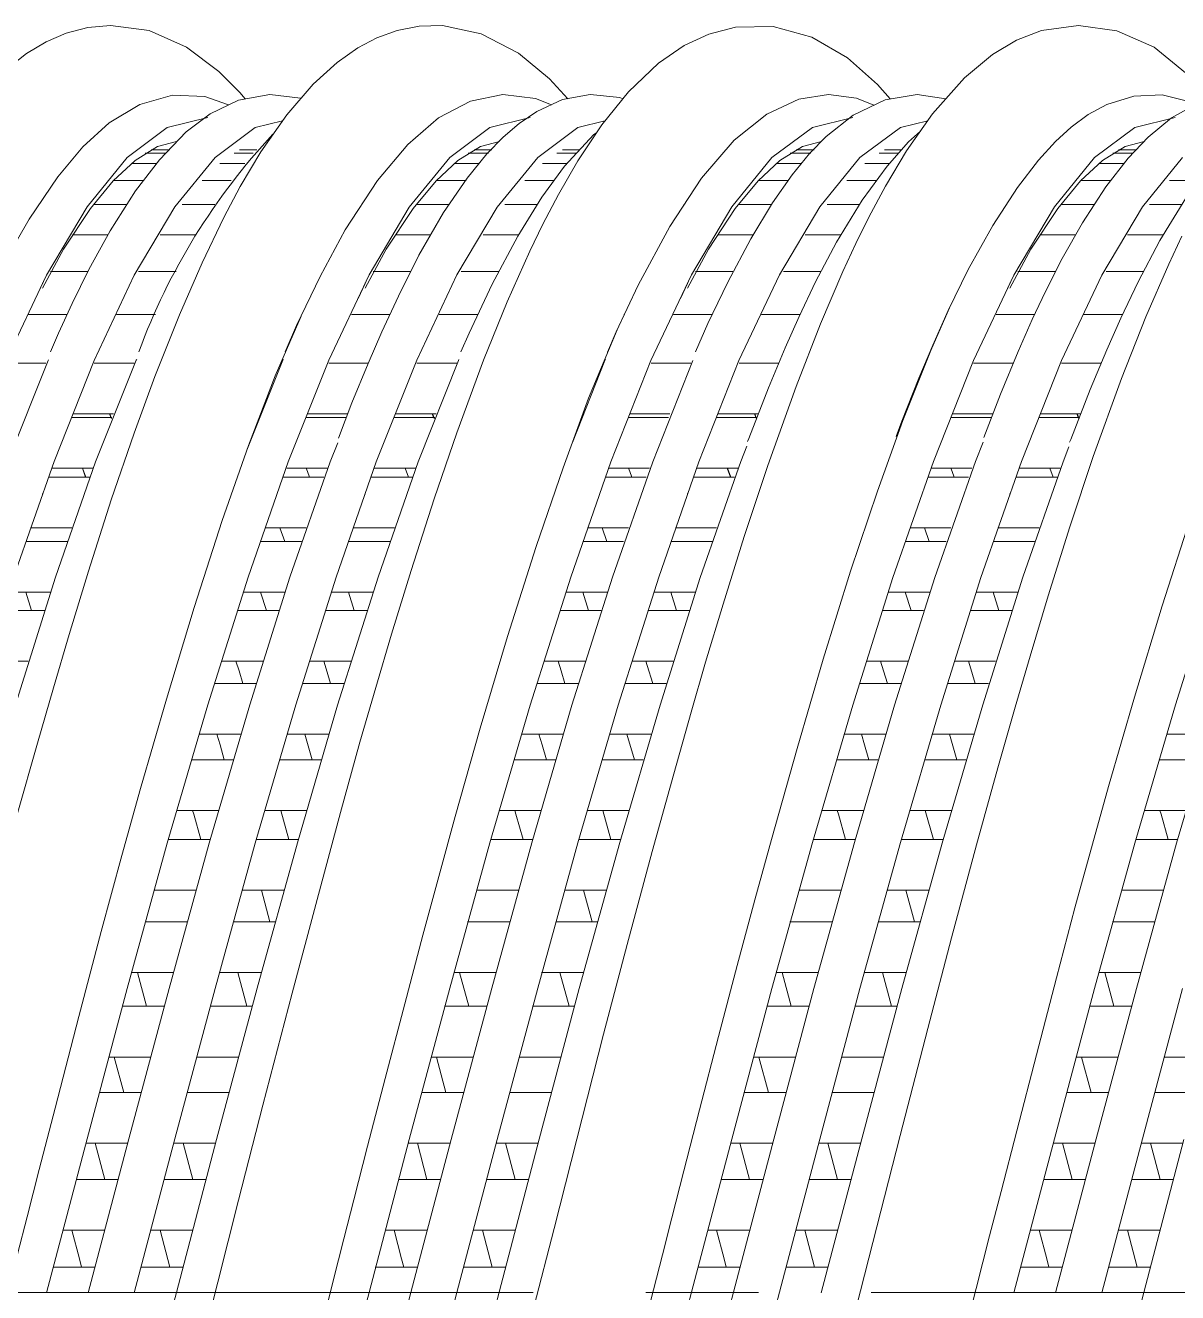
# Model space of a CAD drawing. Header units: millimetres. Extents: x 4229 to 8429, y -1187 to 1783.
# Drawn here: x 5962.02 to 5987.61, y -344.75 to -316.61 of the extents above; entities that cross this region are included whole.
import ezdxf

# ---------------------------------------------------------------- set-up
doc = ezdxf.new("R2010")
doc.units = ezdxf.units.MM
doc.linetypes.add('CENTER', pattern=[2, 1.25, -0.25, 0.25, -0.25])

msp = doc.modelspace()

# ---------------------------------------------------------------- linework, layer by layer
at = {"linetype": 'Continuous', "lineweight": 5}
for p, q in [((5962.928, -316.783), (5962.482, -316.974)), ((5963.404, -316.658), (5962.928, -316.783)), ((5963.908, -316.61), (5963.404, -316.658)), ((5964.767, -316.728), (5963.908, -316.61)), ((5965.599, -317.096), (5964.767, -316.728)), ((5970.281, -316.722), (5969.827, -316.887)), ((5970.768, -316.628), (5970.281, -316.722)), ((5971.281, -316.616), (5970.768, -316.628)), ((5972.146, -316.8), (5971.281, -316.616)), ((5972.97, -317.227), (5972.146, -316.8)), ((5977.2, -316.803), (5976.655, -317.058)), ((5977.791, -316.647), (5977.2, -316.803)), ((5978.631, -316.634), (5977.791, -316.647)), ((5979.484, -316.872), (5978.631, -316.634)), ((5984.59, -316.727), (5984.032, -316.942)), ((5985.408, -316.61), (5984.59, -316.727)), ((5986.262, -316.731), (5985.408, -316.61)), ((5987.087, -317.098), (5986.262, -316.731)), ((5962.482, -316.974), (5962.045, -317.235)), ((5966.318, -317.634), (5965.599, -317.096)), ((5969.404, -317.111), (5968.942, -317.437)), ((5969.827, -316.887), (5969.404, -317.111)), ((5976.655, -317.058), (5976.081, -317.452)), ((5980.28, -317.335), (5979.484, -316.872)), ((5984.032, -316.942), (5983.498, -317.258)), ((5988.113, -317.933), (5987.087, -317.098)), ((5962.045, -317.235), (5961.552, -317.625)), ((5973.658, -317.797), (5972.97, -317.227)), ((5980.948, -317.924), (5980.28, -317.335)), ((5983.498, -317.258), (5982.879, -317.772)), ((5966.786, -318.102), (5966.318, -317.634)), ((5968.942, -317.437), (5968.415, -317.917)), ((5976.081, -317.452), (5975.413, -318.084)), ((5968.415, -317.917), (5967.825, -318.598)), ((5974.066, -318.239), (5973.658, -317.797)), ((5981.223, -318.244), (5980.948, -317.924)), ((5982.879, -317.772), (5982.167, -318.578)), ((5965.285, -318.161), (5964.564, -318.364)), ((5966.005, -318.188), (5965.285, -318.161)), ((5966.534, -318.378), (5966.005, -318.188)), ((5967.447, -318.146), (5966.753, -318.272)), ((5966.905, -318.244), (5966.786, -318.102)), ((5968.133, -318.229), (5967.447, -318.146)), ((5968.142, -318.232), (5968.133, -318.229)), ((5972.624, -318.147), (5971.903, -318.292)), ((5973.347, -318.231), (5972.624, -318.147)), ((5973.703, -318.373), (5973.347, -318.231)), ((5974.565, -318.147), (5973.95, -318.26)), ((5975.22, -318.21), (5974.565, -318.147)), ((5975.413, -318.084), (5974.821, -318.816)), ((5975.289, -318.238), (5975.22, -318.21)), ((5979.857, -318.145), (5979.2, -318.249)), ((5980.482, -318.225), (5979.857, -318.145)), ((5980.866, -318.381), (5980.482, -318.225)), ((5981.827, -318.145), (5981.113, -318.262)), ((5982.463, -318.243), (5981.827, -318.145)), ((5986.638, -318.181), (5986.041, -318.367)), ((5987.27, -318.156), (5986.638, -318.181)), ((5987.946, -318.324), (5987.27, -318.156)), ((5964.564, -318.364), (5963.882, -318.774)), ((5966.753, -318.272), (5966.121, -318.576)), ((5971.903, -318.292), (5971.197, -318.667)), ((5973.379, -318.52), (5972.99, -318.786)), ((5973.95, -318.26), (5973.379, -318.52)), ((5979.2, -318.249), (5978.489, -318.58)), ((5981.113, -318.262), (5980.405, -318.604)), ((5986.041, -318.367), (5985.626, -318.593)), ((5988.077, -318.333), (5987.477, -318.661)), ((5963.882, -318.774), (5963.298, -319.308)), ((5966.073, -318.657), (5965.172, -318.88)), ((5966.121, -318.576), (5965.591, -318.978)), ((5967.733, -318.73), (5967.126, -318.88)), ((5967.825, -318.598), (5967.252, -319.415)), ((5971.197, -318.667), (5970.513, -319.255)), ((5973.229, -318.656), (5972.337, -318.879)), ((5972.99, -318.786), (5972.633, -319.091)), ((5973.23, -318.657), (5973.229, -318.656)), ((5974.891, -318.729), (5974.291, -318.879)), ((5978.489, -318.58), (5977.765, -319.159)), ((5980.394, -318.656), (5979.503, -318.879)), ((5980.405, -318.604), (5979.807, -319.075)), ((5982.062, -318.728), (5981.457, -318.879)), ((5982.167, -318.578), (5981.592, -319.396)), ((5985.626, -318.593), (5985.246, -318.871)), ((5987.559, -318.657), (5986.657, -318.88)), ((5987.477, -318.661), (5986.954, -319.09)), ((5965.172, -318.88), (5964.28, -319.545)), ((5965.591, -318.978), (5964.997, -319.595)), ((5967.126, -318.88), (5966.234, -319.545)), ((5972.337, -318.879), (5971.446, -319.544)), ((5974.291, -318.879), (5973.4, -319.544)), ((5974.647, -319.031), (5973.992, -319.734)), ((5974.821, -318.816), (5974.291, -319.618)), ((5974.709, -318.986), (5974.647, -319.031)), ((5979.503, -318.879), (5978.6, -319.546)), ((5979.807, -319.075), (5979.436, -319.455)), ((5981.457, -318.879), (5980.554, -319.546)), ((5981.898, -318.962), (5981.636, -319.199)), ((5985.246, -318.871), (5984.901, -319.187)), ((5986.657, -318.88), (5985.766, -319.545)), ((5963.298, -319.308), (5962.739, -319.977)), ((5964.455, -319.608), (5964.958, -319.302)), ((5964.958, -319.302), (5965.378, -319.188)), ((5970.513, -319.255), (5969.837, -320.056)), ((5971.623, -319.608), (5972.126, -319.302)), ((5972.126, -319.302), (5972.547, -319.188)), ((5972.633, -319.091), (5972.272, -319.463)), ((5977.765, -319.159), (5977.039, -320.001)), ((5978.779, -319.608), (5979.282, -319.302)), ((5979.282, -319.302), (5979.703, -319.188)), ((5981.636, -319.199), (5981.158, -319.737)), ((5984.901, -319.187), (5984.521, -319.604)), ((5985.94, -319.608), (5986.443, -319.302)), ((5986.443, -319.302), (5986.864, -319.188)), ((5986.954, -319.09), (5986.515, -319.557)), ((5964.28, -319.545), (5963.389, -320.64)), ((5963.972, -320.059), (5964.455, -319.608)), ((5964.997, -319.595), (5964.468, -320.288)), ((5965.14, -319.449), (5964.684, -319.449)), ((5965.132, -319.449), (5964.716, -319.449)), ((5965.214, -319.372), (5964.816, -319.372)), ((5965.196, -319.372), (5964.842, -319.372)), ((5966.234, -319.545), (5965.343, -320.64)), ((5967.082, -319.449), (5966.655, -319.449)), ((5967.158, -319.372), (5966.778, -319.372)), ((5967.252, -319.415), (5966.788, -320.191)), ((5971.446, -319.544), (5970.543, -320.644)), ((5971.14, -320.059), (5971.623, -319.608)), ((5972.272, -319.463), (5971.831, -320.003)), ((5972.308, -319.449), (5971.853, -319.449)), ((5972.3, -319.449), (5971.885, -319.449)), ((5972.382, -319.372), (5971.984, -319.372)), ((5972.365, -319.372), (5972.01, -319.372)), ((5973.4, -319.544), (5972.497, -320.644)), ((5974.251, -319.449), (5973.824, -319.449)), ((5974.291, -319.618), (5973.858, -320.369)), ((5974.327, -319.372), (5973.946, -319.372)), ((5978.6, -319.546), (5977.709, -320.642)), ((5978.296, -320.059), (5978.779, -319.608)), ((5979.464, -319.449), (5979.008, -319.449)), ((5979.456, -319.449), (5979.04, -319.449)), ((5979.436, -319.455), (5979.047, -319.929)), ((5979.538, -319.372), (5979.14, -319.372)), ((5979.521, -319.372), (5979.166, -319.372)), ((5980.554, -319.546), (5979.663, -320.642)), ((5981.406, -319.449), (5980.98, -319.449)), ((5981.483, -319.372), (5981.102, -319.372)), ((5981.592, -319.396), (5981.122, -320.178)), ((5984.521, -319.604), (5984.056, -320.207)), ((5985.766, -319.545), (5984.874, -320.64)), ((5985.457, -320.059), (5985.94, -319.608)), ((5986.515, -319.557), (5986.017, -320.197)), ((5986.625, -319.449), (5986.17, -319.449)), ((5986.617, -319.449), (5986.202, -319.449)), ((5986.699, -319.372), (5986.301, -319.372)), ((5986.682, -319.372), (5986.327, -319.372)), ((5987.72, -319.545), (5986.829, -320.64)), ((5964.92, -319.678), (5964.374, -319.678)), ((5964.938, -319.678), (5964.38, -319.678)), ((5966.892, -319.678), (5966.339, -319.678)), ((5972.088, -319.678), (5971.542, -319.678)), ((5972.107, -319.678), (5971.548, -319.678)), ((5973.992, -319.734), (5973.49, -320.422)), ((5974.06, -319.678), (5973.508, -319.678)), ((5979.047, -319.929), (5978.614, -320.549)), ((5979.244, -319.678), (5978.698, -319.678)), ((5979.263, -319.678), (5978.704, -319.678)), ((5981.158, -319.737), (5980.605, -320.494)), ((5981.216, -319.678), (5980.663, -319.678)), ((5986.405, -319.678), (5985.859, -319.678)), ((5986.424, -319.678), (5985.866, -319.678)), ((5962.739, -319.977), (5962.107, -320.91)), ((5963.463, -320.679), (5963.972, -320.059)), ((5964.641, -320.058), (5963.972, -320.058)), ((5964.639, -320.058), (5963.979, -320.058)), ((5966.593, -320.058), (5965.943, -320.058)), ((5966.788, -320.191), (5966.427, -320.873)), ((5969.837, -320.056), (5969.123, -321.148)), ((5970.631, -320.679), (5971.14, -320.059)), ((5971.809, -320.058), (5971.141, -320.058)), ((5971.807, -320.058), (5971.147, -320.058)), ((5971.831, -320.003), (5971.31, -320.763)), ((5973.761, -320.058), (5973.111, -320.058)), ((5977.039, -320.001), (5976.333, -321.077)), ((5977.787, -320.679), (5978.296, -320.059)), ((5978.965, -320.058), (5978.297, -320.058)), ((5978.963, -320.058), (5978.303, -320.058)), ((5980.917, -320.058), (5980.267, -320.058)), ((5981.122, -320.178), (5980.753, -320.866)), ((5984.056, -320.207), (5983.507, -321.052)), ((5984.948, -320.679), (5985.457, -320.059)), ((5986.127, -320.058), (5985.458, -320.058)), ((5986.124, -320.058), (5985.464, -320.058)), ((5986.017, -320.197), (5985.495, -320.995)), ((5988.079, -320.058), (5987.429, -320.058)), ((5962.398, -320.464), (5962.398, -320.46)), ((5964.468, -320.288), (5963.905, -321.171)), ((5969.566, -320.464), (5969.566, -320.46)), ((5973.49, -320.422), (5972.956, -321.289)), ((5973.858, -320.369), (5973.516, -321.023)), ((5976.722, -320.464), (5976.722, -320.46)), ((5980.605, -320.494), (5980.038, -321.423)), ((5983.883, -320.464), (5983.883, -320.46)), ((5987.795, -320.445), (5987.219, -321.386)), ((5962.311, -320.587), (5962.31, -320.587)), ((5963.389, -320.64), (5962.486, -322.154)), ((5962.866, -321.581), (5963.463, -320.679)), ((5964.269, -320.587), (5963.538, -320.587)), ((5964.258, -320.587), (5963.541, -320.587)), ((5965.343, -320.64), (5964.44, -322.154)), ((5966.227, -320.587), (5965.501, -320.587)), ((5969.48, -320.587), (5969.479, -320.587)), ((5970.543, -320.644), (5969.652, -322.152)), ((5970.035, -321.581), (5970.631, -320.679)), ((5971.438, -320.587), (5970.707, -320.587)), ((5971.426, -320.587), (5970.71, -320.587)), ((5971.31, -320.763), (5970.76, -321.716)), ((5972.497, -320.644), (5971.606, -322.152)), ((5973.396, -320.587), (5972.67, -320.587)), ((5976.636, -320.587), (5976.634, -320.587)), ((5977.709, -320.642), (5976.817, -322.149)), ((5977.191, -321.581), (5977.787, -320.679)), ((5978.594, -320.587), (5977.863, -320.587)), ((5978.582, -320.587), (5977.865, -320.587)), ((5978.614, -320.549), (5978.129, -321.35)), ((5979.663, -320.642), (5978.771, -322.149)), ((5980.552, -320.587), (5979.825, -320.587)), ((5983.797, -320.587), (5983.796, -320.587)), ((5984.874, -320.64), (5983.971, -322.154)), ((5984.352, -321.581), (5984.948, -320.679)), ((5985.755, -320.587), (5985.024, -320.587)), ((5985.743, -320.587), (5985.027, -320.587)), ((5986.829, -320.64), (5985.926, -322.154)), ((5987.713, -320.587), (5986.987, -320.587)), ((5962.107, -320.91), (5961.588, -321.82)), ((5966.427, -320.873), (5965.944, -321.881)), ((5973.516, -321.023), (5973.224, -321.623)), ((5980.753, -320.866), (5980.461, -321.454)), ((5983.507, -321.052), (5982.962, -322.033)), ((5985.495, -320.995), (5985.045, -321.787)), ((5963.85, -321.261), (5963.069, -321.261)), ((5963.858, -321.261), (5963.078, -321.261)), ((5963.905, -321.171), (5963.432, -322.029)), ((5965.46, -321.261), (5965.015, -321.261)), ((5965.81, -321.261), (5965.03, -321.261)), ((5969.123, -321.148), (5968.564, -322.185)), ((5971.018, -321.261), (5970.237, -321.261)), ((5971.027, -321.261), (5970.246, -321.261)), ((5972.629, -321.261), (5972.184, -321.261)), ((5972.978, -321.261), (5972.198, -321.261)), ((5972.956, -321.289), (5972.386, -322.358)), ((5976.333, -321.077), (5975.629, -322.379)), ((5978.174, -321.261), (5977.393, -321.261)), ((5978.182, -321.261), (5977.402, -321.261)), ((5979.785, -321.261), (5979.34, -321.261)), ((5980.134, -321.261), (5979.354, -321.261)), ((5985.335, -321.261), (5984.554, -321.261)), ((5985.344, -321.261), (5984.563, -321.261)), ((5986.946, -321.261), (5986.501, -321.261)), ((5987.296, -321.261), (5986.516, -321.261)), ((5987.707, -321.289), (5987.415, -321.914)), ((5962.398, -322.442), (5962.866, -321.581)), ((5969.566, -322.442), (5970.035, -321.581)), ((5976.722, -322.442), (5977.191, -321.581)), ((5978.129, -321.35), (5977.618, -322.31)), ((5980.038, -321.423), (5979.57, -322.305)), ((5980.461, -321.454), (5980.173, -322.077)), ((5983.883, -322.442), (5984.352, -321.581)), ((5987.219, -321.386), (5986.738, -322.302)), ((5965.944, -321.881), (5965.44, -323.038)), ((5970.76, -321.716), (5970.304, -322.623)), ((5973.224, -321.623), (5972.72, -322.746)), ((5985.045, -321.787), (5984.674, -322.516)), ((5962.486, -322.154), (5961.595, -324.048)), ((5963.409, -322.077), (5962.576, -322.077)), ((5963.411, -322.077), (5962.596, -322.077)), ((5963.432, -322.029), (5963.059, -322.784)), ((5964.44, -322.154), (5963.549, -324.048)), ((5965.367, -322.077), (5964.534, -322.077)), ((5965.369, -322.077), (5964.536, -322.077)), ((5969.652, -322.152), (5968.76, -324.045)), ((5970.578, -322.077), (5969.744, -322.077)), ((5970.579, -322.077), (5969.765, -322.077)), ((5971.606, -322.152), (5970.714, -324.045)), ((5972.535, -322.077), (5971.702, -322.077)), ((5972.537, -322.077), (5971.704, -322.077)), ((5976.817, -322.149), (5975.914, -324.051)), ((5977.734, -322.077), (5976.9, -322.077)), ((5977.735, -322.077), (5976.921, -322.077)), ((5978.771, -322.149), (5977.869, -324.051)), ((5979.691, -322.077), (5978.858, -322.077)), ((5979.693, -322.077), (5978.86, -322.077)), ((5980.173, -322.077), (5979.679, -323.24)), ((5982.962, -322.033), (5982.518, -322.938)), ((5983.971, -322.154), (5983.08, -324.048)), ((5984.895, -322.077), (5984.062, -322.077)), ((5984.896, -322.077), (5984.082, -322.077)), ((5985.926, -322.154), (5985.034, -324.048)), ((5986.852, -322.077), (5986.02, -322.077)), ((5986.854, -322.077), (5986.021, -322.077)), ((5987.415, -321.914), (5986.908, -323.081)), ((5962.398, -322.344), (5962.244, -322.675)), ((5962.398, -322.324), (5962.398, -322.344)), ((5968.564, -322.185), (5968.045, -323.278)), ((5969.566, -322.344), (5969.413, -322.675)), ((5969.566, -322.324), (5969.566, -322.344)), ((5972.386, -322.358), (5971.875, -323.442)), ((5975.629, -322.379), (5975.141, -323.413)), ((5976.722, -322.344), (5976.569, -322.675)), ((5976.722, -322.324), (5976.722, -322.344)), ((5977.618, -322.31), (5977.179, -323.228)), ((5979.57, -322.305), (5979.203, -323.071)), ((5983.883, -322.344), (5983.73, -322.675)), ((5983.883, -322.324), (5983.883, -322.344)), ((5986.738, -322.302), (5986.353, -323.111)), ((5970.304, -322.623), (5969.937, -323.415)), ((5984.674, -322.516), (5984.378, -323.143)), ((5963.059, -322.784), (5962.756, -323.447)), ((5972.72, -322.746), (5972.194, -324.042)), ((5982.126, -323.829), (5982.544, -322.884)), ((5982.518, -322.938), (5982.174, -323.708)), ((5962.945, -323.028), (5962.092, -323.028)), ((5962.946, -323.028), (5962.398, -323.028)), ((5964.909, -323.028), (5964.044, -323.028)), ((5964.898, -323.028), (5964.045, -323.028)), ((5965.44, -323.038), (5964.897, -324.405)), ((5967.57, -324.394), (5968.144, -323.07)), ((5968.045, -323.278), (5967.793, -323.857)), ((5968.161, -323.028), (5968.159, -323.028)), ((5970.114, -323.028), (5969.261, -323.028)), ((5970.115, -323.028), (5969.566, -323.028)), ((5972.078, -323.028), (5971.212, -323.028)), ((5972.066, -323.028), (5971.214, -323.028)), ((5975.317, -323.028), (5975.315, -323.028)), ((5977.27, -323.028), (5976.417, -323.028)), ((5977.271, -323.028), (5976.722, -323.028)), ((5977.179, -323.228), (5976.901, -323.859)), ((5979.234, -323.028), (5978.368, -323.028)), ((5979.222, -323.028), (5978.37, -323.028)), ((5979.203, -323.071), (5978.893, -323.77)), ((5979.679, -323.24), (5979.14, -324.627)), ((5982.478, -323.028), (5982.476, -323.028)), ((5984.431, -323.028), (5983.578, -323.028)), ((5984.432, -323.028), (5983.883, -323.028)), ((5984.378, -323.143), (5984.067, -323.85)), ((5986.395, -323.028), (5985.53, -323.028)), ((5986.384, -323.028), (5985.531, -323.028)), ((5986.353, -323.111), (5986.038, -323.818)), ((5986.908, -323.081), (5986.364, -324.452)), ((5962.756, -323.447), (5962.581, -323.859)), ((5969.937, -323.415), (5969.632, -324.117)), ((5971.875, -323.442), (5971.694, -323.862)), ((5974.53, -324.891), (5975.163, -323.367)), ((5975.141, -323.413), (5974.948, -323.863)), ((5978.893, -323.77), (5978.525, -324.658)), ((5981.511, -325.381), (5982.126, -323.829)), ((5982.174, -323.708), (5981.865, -324.446)), ((5984.067, -323.85), (5983.676, -324.8)), ((5986.038, -323.818), (5985.671, -324.692)), ((5962.469, -324.111), (5961.593, -324.111)), ((5962.526, -324.048), (5961.634, -326.294)), ((5962.474, -324.111), (5962.398, -324.111)), ((5962.532, -324.033), (5962.526, -324.048)), ((5963.549, -324.048), (5962.657, -326.294)), ((5964.419, -324.111), (5963.547, -324.111)), ((5964.433, -324.111), (5963.552, -324.111)), ((5964.484, -324.045), (5963.581, -326.301)), ((5964.492, -324.027), (5964.484, -324.045)), ((5967.737, -324.045), (5966.938, -326.041)), ((5967.747, -324.023), (5967.737, -324.045)), ((5968.76, -324.045), (5967.857, -326.301)), ((5969.637, -324.111), (5968.761, -324.111)), ((5969.632, -324.117), (5969.272, -324.995)), ((5969.642, -324.111), (5969.566, -324.111)), ((5970.714, -324.045), (5969.811, -326.301)), ((5971.587, -324.111), (5970.715, -324.111)), ((5971.601, -324.111), (5970.72, -324.111)), ((5971.638, -324.051), (5970.746, -326.298)), ((5972.194, -324.042), (5971.602, -325.656)), ((5971.649, -324.026), (5971.638, -324.051)), ((5974.891, -324.051), (5974.17, -325.869)), ((5974.904, -324.024), (5974.891, -324.051)), ((5975.914, -324.051), (5975.023, -326.298)), ((5976.793, -324.111), (5975.917, -324.111)), ((5976.845, -324.051), (5975.954, -326.298)), ((5976.798, -324.111), (5976.722, -324.111)), ((5977.869, -324.051), (5976.977, -326.298)), ((5978.743, -324.111), (5977.871, -324.111)), ((5978.757, -324.111), (5977.876, -324.111)), ((5983.08, -324.048), (5982.189, -326.294)), ((5983.954, -324.111), (5983.079, -324.111)), ((5983.96, -324.111), (5983.883, -324.111)), ((5985.034, -324.048), (5984.143, -326.294)), ((5985.905, -324.111), (5985.032, -324.111)), ((5985.919, -324.111), (5985.037, -324.111)), ((5964.897, -324.405), (5964.434, -325.663)), ((5966.974, -325.94), (5967.57, -324.394)), ((5978.525, -324.658), (5978.086, -325.783)), ((5979.14, -324.627), (5978.51, -326.386)), ((5981.865, -324.446), (5981.488, -325.395)), ((5985.671, -324.692), (5985.236, -325.803)), ((5986.364, -324.452), (5985.737, -326.184)), ((5969.272, -324.995), (5968.972, -325.773)), ((5973.961, -326.435), (5974.53, -324.891)), ((5983.676, -324.8), (5983.306, -325.758)), ((5963.075, -325.236), (5963.961, -325.236)), ((5963.086, -325.236), (5963.974, -325.236)), ((5963.924, -325.329), (5963.888, -325.236)), ((5963.935, -325.336), (5963.896, -325.236)), ((5968.29, -325.236), (5969.179, -325.236)), ((5970.243, -325.236), (5971.129, -325.236)), ((5970.254, -325.236), (5971.143, -325.236)), ((5971.092, -325.329), (5971.056, -325.236)), ((5971.103, -325.336), (5971.065, -325.236)), ((5975.446, -325.236), (5976.335, -325.236)), ((5977.399, -325.236), (5978.285, -325.236)), ((5977.41, -325.236), (5978.299, -325.236)), ((5978.248, -325.329), (5978.212, -325.236)), ((5978.259, -325.336), (5978.221, -325.236)), ((5982.607, -325.236), (5983.496, -325.236)), ((5984.56, -325.236), (5985.447, -325.236)), ((5984.571, -325.236), (5985.46, -325.236)), ((5985.41, -325.329), (5985.373, -325.236)), ((5985.421, -325.336), (5985.382, -325.236)), ((5963.929, -325.317), (5963.043, -325.317)), ((5963.943, -325.317), (5963.054, -325.317)), ((5969.147, -325.317), (5968.258, -325.317)), ((5971.097, -325.317), (5970.211, -325.317)), ((5971.111, -325.317), (5970.222, -325.317)), ((5976.303, -325.317), (5975.414, -325.317)), ((5978.253, -325.317), (5977.367, -325.317)), ((5978.267, -325.317), (5977.378, -325.317)), ((5980.942, -326.949), (5981.511, -325.381)), ((5981.488, -325.395), (5981.358, -325.742)), ((5983.464, -325.317), (5982.575, -325.317)), ((5985.414, -325.317), (5984.528, -325.317)), ((5985.428, -325.317), (5984.539, -325.317)), ((5964.434, -325.663), (5963.926, -327.148)), ((5971.602, -325.656), (5971.101, -327.126)), ((5978.086, -325.783), (5978.061, -325.852)), ((5985.236, -325.803), (5985.212, -325.866)), ((5966.39, -327.606), (5966.974, -325.94)), ((5968.958, -325.878), (5968.788, -326.301)), ((5978.046, -325.957), (5977.912, -326.294)), ((5983.291, -325.863), (5983.12, -326.294)), ((5985.198, -325.972), (5985.066, -326.301)), ((5962.657, -326.294), (5961.754, -328.867)), ((5963.581, -326.301), (5962.689, -328.863)), ((5967.857, -326.301), (5966.966, -328.863)), ((5968.788, -326.301), (5967.897, -328.863)), ((5969.811, -326.301), (5968.92, -328.863)), ((5970.746, -326.298), (5969.855, -328.86)), ((5975.023, -326.298), (5974.132, -328.86)), ((5975.954, -326.298), (5975.063, -328.86)), ((5976.977, -326.298), (5976.086, -328.86)), ((5977.912, -326.294), (5977.009, -328.867)), ((5978.51, -326.386), (5977.986, -327.96)), ((5982.189, -326.294), (5981.286, -328.867)), ((5983.12, -326.294), (5982.217, -328.867)), ((5984.143, -326.294), (5983.24, -328.867)), ((5985.066, -326.301), (5984.175, -328.863)), ((5985.737, -326.184), (5985.217, -327.746)), ((5963.442, -326.639), (5962.537, -326.639)), ((5963.446, -326.639), (5962.548, -326.639)), ((5962.608, -326.442), (5963.511, -326.442)), ((5962.622, -326.442), (5963.517, -326.442)), ((5963.286, -326.442), (5963.359, -326.639)), ((5963.287, -326.442), (5963.361, -326.639)), ((5968.65, -326.639), (5967.752, -326.639)), ((5967.826, -326.442), (5968.723, -326.442)), ((5968.287, -326.514), (5968.26, -326.442)), ((5968.331, -326.639), (5968.287, -326.514)), ((5970.61, -326.639), (5969.706, -326.639)), ((5970.614, -326.639), (5969.716, -326.639)), ((5969.776, -326.442), (5970.679, -326.442)), ((5969.791, -326.442), (5970.686, -326.442)), ((5970.454, -326.442), (5970.527, -326.639)), ((5970.455, -326.442), (5970.529, -326.639)), ((5973.366, -328.182), (5973.961, -326.435)), ((5975.806, -326.639), (5974.908, -326.639)), ((5974.981, -326.442), (5975.879, -326.442)), ((5975.443, -326.514), (5975.416, -326.442)), ((5975.486, -326.639), (5975.443, -326.514)), ((5977.766, -326.639), (5976.861, -326.639)), ((5977.77, -326.639), (5976.872, -326.639)), ((5976.932, -326.442), (5977.835, -326.442)), ((5976.947, -326.442), (5977.841, -326.442)), ((5977.61, -326.442), (5977.683, -326.639)), ((5977.611, -326.442), (5977.685, -326.639)), ((5982.967, -326.639), (5982.069, -326.639)), ((5982.143, -326.442), (5983.04, -326.442)), ((5982.604, -326.514), (5982.577, -326.442)), ((5982.648, -326.639), (5982.604, -326.514)), ((5984.927, -326.639), (5984.023, -326.639)), ((5984.932, -326.639), (5984.033, -326.639)), ((5984.094, -326.442), (5984.997, -326.442)), ((5984.108, -326.442), (5985.003, -326.442)), ((5984.771, -326.442), (5984.844, -326.639)), ((5984.772, -326.442), (5984.846, -326.639)), ((5980.345, -328.728), (5980.942, -326.949)), ((5962.398, -327.004), (5962.398, -327.019)), ((5963.926, -327.148), (5963.421, -328.732)), ((5969.566, -327.004), (5969.566, -327.019)), ((5971.101, -327.126), (5970.588, -328.716)), ((5976.722, -327.004), (5976.722, -327.019)), ((5983.883, -327.004), (5983.883, -327.019)), ((5962.132, -327.765), (5963.045, -327.765)), ((5962.398, -327.765), (5963.049, -327.765)), ((5965.771, -329.534), (5966.39, -327.606)), ((5967.352, -327.765), (5968.256, -327.765)), ((5967.675, -327.765), (5967.779, -328.07)), ((5969.301, -327.765), (5970.213, -327.765)), ((5969.566, -327.765), (5970.217, -327.765)), ((5974.508, -327.765), (5975.412, -327.765)), ((5974.831, -327.765), (5974.935, -328.07)), ((5976.457, -327.765), (5977.369, -327.765)), ((5976.722, -327.765), (5977.373, -327.765)), ((5981.669, -327.765), (5982.573, -327.765)), ((5981.992, -327.765), (5982.096, -328.07)), ((5983.618, -327.765), (5984.53, -327.765)), ((5983.883, -327.765), (5984.534, -327.765)), ((5985.217, -327.746), (5984.738, -329.28)), ((5987.269, -329.495), (5987.881, -327.591)), ((5962.943, -328.07), (5962.03, -328.07)), ((5962.947, -328.07), (5962.398, -328.07)), ((5968.151, -328.07), (5967.246, -328.07)), ((5970.111, -328.07), (5969.198, -328.07)), ((5970.115, -328.07), (5969.566, -328.07)), ((5975.307, -328.07), (5974.402, -328.07)), ((5977.267, -328.07), (5976.354, -328.07)), ((5977.271, -328.07), (5976.722, -328.07)), ((5977.986, -327.96), (5977.514, -329.461)), ((5982.468, -328.07), (5981.563, -328.07)), ((5984.429, -328.07), (5983.516, -328.07)), ((5984.433, -328.07), (5983.883, -328.07)), ((5972.729, -330.181), (5973.366, -328.182)), ((5962.689, -328.863), (5961.798, -331.697)), ((5963.421, -328.732), (5962.992, -330.137)), ((5966.966, -328.863), (5966.075, -331.697)), ((5967.897, -328.863), (5967.006, -331.697)), ((5968.92, -328.863), (5968.029, -331.697)), ((5969.855, -328.86), (5968.952, -331.705)), ((5970.588, -328.716), (5970.153, -330.128)), ((5974.132, -328.86), (5973.229, -331.705)), ((5975.063, -328.86), (5974.16, -331.705)), ((5976.086, -328.86), (5975.183, -331.705)), ((5977.009, -328.867), (5976.118, -331.701)), ((5979.737, -330.682), (5980.345, -328.728)), ((5981.286, -328.867), (5980.394, -331.701)), ((5982.217, -328.867), (5981.325, -331.701)), ((5983.24, -328.867), (5982.349, -331.701)), ((5984.175, -328.863), (5983.283, -331.697)), ((5988.451, -328.863), (5987.56, -331.697)), ((5961.656, -329.195), (5962.569, -329.195)), ((5962.158, -329.6), (5962.028, -329.195)), ((5962.398, -329.195), (5962.573, -329.195)), ((5966.871, -329.195), (5967.782, -329.195)), ((5967.374, -329.6), (5967.245, -329.195)), ((5968.824, -329.195), (5969.737, -329.195)), ((5969.326, -329.6), (5969.196, -329.195)), ((5969.566, -329.195), (5969.741, -329.195)), ((5974.027, -329.195), (5974.938, -329.195)), ((5974.53, -329.6), (5974.401, -329.195)), ((5975.98, -329.195), (5976.893, -329.195)), ((5976.482, -329.6), (5976.352, -329.195)), ((5976.722, -329.195), (5976.897, -329.195)), ((5981.188, -329.195), (5982.099, -329.195)), ((5981.692, -329.6), (5981.562, -329.195)), ((5983.141, -329.195), (5984.054, -329.195)), ((5983.643, -329.6), (5983.514, -329.195)), ((5983.883, -329.195), (5984.058, -329.195)), ((5977.514, -329.461), (5977.128, -330.751)), ((5984.738, -329.28), (5984.335, -330.615)), ((5986.652, -331.523), (5987.269, -329.495)), ((5962.436, -329.6), (5961.523, -329.6)), ((5962.446, -329.6), (5962.398, -329.6)), ((5965.152, -331.573), (5965.771, -329.534)), ((5967.651, -329.6), (5966.74, -329.6)), ((5969.604, -329.6), (5968.692, -329.6)), ((5969.614, -329.6), (5969.566, -329.6)), ((5974.807, -329.6), (5973.896, -329.6)), ((5976.76, -329.6), (5975.847, -329.6)), ((5976.77, -329.6), (5976.722, -329.6)), ((5981.968, -329.6), (5981.058, -329.6)), ((5983.921, -329.6), (5983.009, -329.6)), ((5983.931, -329.6), (5983.883, -329.6)), ((5962.992, -330.137), (5962.642, -331.318)), ((5970.153, -330.128), (5969.8, -331.315)), ((5972.121, -332.212), (5972.729, -330.181)), ((5984.335, -330.615), (5984.002, -331.749)), ((5961.169, -330.725), (5962.083, -330.725)), ((5966.383, -330.725), (5967.304, -330.725)), ((5966.694, -330.725), (5966.765, -330.945)), ((5968.337, -330.725), (5969.251, -330.725)), ((5968.645, -330.725), (5968.676, -330.821)), ((5968.676, -330.821), (5968.798, -331.22)), ((5973.539, -330.725), (5974.46, -330.725)), ((5973.85, -330.725), (5973.921, -330.945)), ((5975.493, -330.725), (5976.407, -330.725)), ((5975.801, -330.725), (5975.832, -330.821)), ((5975.832, -330.821), (5975.954, -331.22)), ((5977.128, -330.751), (5976.808, -331.863)), ((5979.159, -332.664), (5979.737, -330.682)), ((5980.701, -330.725), (5981.621, -330.725)), ((5981.011, -330.725), (5981.082, -330.945)), ((5982.655, -330.725), (5983.569, -330.725)), ((5982.963, -330.725), (5982.993, -330.821)), ((5982.993, -330.821), (5983.115, -331.22)), ((5966.765, -330.945), (5966.847, -331.22)), ((5973.921, -330.945), (5974.003, -331.22)), ((5981.082, -330.945), (5981.164, -331.22)), ((5962.642, -331.318), (5962.287, -332.548)), ((5967.152, -331.22), (5966.233, -331.22)), ((5969.096, -331.22), (5968.182, -331.22)), ((5969.8, -331.315), (5969.45, -332.529)), ((5974.308, -331.22), (5973.389, -331.22)), ((5976.252, -331.22), (5975.338, -331.22)), ((5981.469, -331.22), (5980.55, -331.22)), ((5983.414, -331.22), (5982.499, -331.22)), ((5964.578, -333.552), (5965.152, -331.573)), ((5966.075, -331.697), (5965.172, -334.766)), ((5967.006, -331.697), (5966.103, -334.766)), ((5968.029, -331.697), (5967.126, -334.766)), ((5968.952, -331.705), (5968.061, -334.762)), ((5973.229, -331.705), (5972.337, -334.762)), ((5974.16, -331.705), (5973.268, -334.762)), ((5975.183, -331.705), (5974.291, -334.762)), ((5976.118, -331.701), (5975.226, -334.757)), ((5980.394, -331.701), (5979.503, -334.757)), ((5981.325, -331.701), (5980.434, -334.757)), ((5982.349, -331.701), (5981.457, -334.757)), ((5983.283, -331.697), (5982.381, -334.766)), ((5984.002, -331.749), (5983.616, -333.098)), ((5986.075, -333.512), (5986.652, -331.523)), ((5987.56, -331.697), (5986.657, -334.766)), ((5988.491, -331.697), (5987.588, -334.766)), ((5976.808, -331.863), (5976.422, -333.228)), ((5971.565, -334.178), (5972.121, -332.212)), ((5962.287, -332.548), (5961.841, -334.134)), ((5965.891, -332.345), (5966.806, -332.345)), ((5966.343, -332.585), (5966.271, -332.345)), ((5966.438, -332.919), (5966.343, -332.585)), ((5967.844, -332.345), (5968.758, -332.345)), ((5968.389, -332.919), (5968.224, -332.345)), ((5969.45, -332.529), (5969.016, -334.09)), ((5973.047, -332.345), (5973.962, -332.345)), ((5973.499, -332.585), (5973.427, -332.345)), ((5973.594, -332.919), (5973.499, -332.585)), ((5975, -332.345), (5975.914, -332.345)), ((5975.545, -332.919), (5975.379, -332.345)), ((5980.208, -332.345), (5981.123, -332.345)), ((5980.66, -332.585), (5980.588, -332.345)), ((5980.755, -332.919), (5980.66, -332.585)), ((5982.162, -332.345), (5983.076, -332.345)), ((5982.706, -332.919), (5982.541, -332.345)), ((5987.374, -332.345), (5988.289, -332.345)), ((5978.589, -334.684), (5979.159, -332.664)), ((5966.638, -332.919), (5965.716, -332.919)), ((5968.589, -332.919), (5967.674, -332.919)), ((5973.793, -332.919), (5972.872, -332.919)), ((5975.744, -332.919), (5974.829, -332.919)), ((5980.955, -332.919), (5980.033, -332.919)), ((5982.906, -332.919), (5981.991, -332.919)), ((5983.616, -333.098), (5983.141, -334.808)), ((5988.121, -332.919), (5987.199, -332.919)), ((5976.422, -333.228), (5975.944, -334.954)), ((5964.161, -335.045), (5964.578, -333.552)), ((5985.717, -334.79), (5986.075, -333.512)), ((5965.387, -334.045), (5966.313, -334.045)), ((5965.735, -334.045), (5965.76, -334.126)), ((5965.76, -334.126), (5965.916, -334.688)), ((5967.339, -334.045), (5968.262, -334.045)), ((5967.69, -334.045), (5967.87, -334.688)), ((5969.016, -334.09), (5968.497, -336.017)), ((5971.224, -335.427), (5971.565, -334.178)), ((5972.543, -334.045), (5973.469, -334.045)), ((5972.891, -334.045), (5972.916, -334.126)), ((5972.916, -334.126), (5973.072, -334.688)), ((5974.495, -334.045), (5975.418, -334.045)), ((5974.846, -334.045), (5975.026, -334.688)), ((5979.704, -334.045), (5980.63, -334.045)), ((5980.053, -334.045), (5980.077, -334.126)), ((5980.077, -334.126), (5980.234, -334.688)), ((5981.656, -334.045), (5982.579, -334.045)), ((5982.007, -334.045), (5982.187, -334.688)), ((5986.87, -334.045), (5987.796, -334.045)), ((5987.219, -334.045), (5987.243, -334.126)), ((5987.243, -334.126), (5987.4, -334.688)), ((5965.172, -334.766), (5964.28, -337.993)), ((5966.127, -334.688), (5965.204, -334.688)), ((5966.103, -334.766), (5965.211, -337.993)), ((5967.126, -334.766), (5966.234, -337.993)), ((5968.081, -334.688), (5967.153, -334.688)), ((5968.061, -334.762), (5967.169, -337.989)), ((5972.337, -334.762), (5971.446, -337.989)), ((5973.283, -334.688), (5972.359, -334.688)), ((5973.268, -334.762), (5972.377, -337.989)), ((5974.291, -334.762), (5973.4, -337.989)), ((5975.237, -334.688), (5974.309, -334.688)), ((5975.226, -334.757), (5974.323, -337.998)), ((5978.222, -336.023), (5978.589, -334.684)), ((5979.503, -334.757), (5978.6, -337.998)), ((5980.444, -334.688), (5979.521, -334.688)), ((5980.434, -334.757), (5979.531, -337.998)), ((5981.457, -334.757), (5980.554, -337.998)), ((5982.398, -334.688), (5981.47, -334.688)), ((5982.381, -334.766), (5981.489, -337.993)), ((5983.141, -334.808), (5982.588, -336.869)), ((5985.331, -336.202), (5985.717, -334.79)), ((5986.657, -334.766), (5985.766, -337.993)), ((5987.61, -334.688), (5986.687, -334.688)), ((5987.588, -334.766), (5986.697, -337.993)), ((5963.704, -336.731), (5964.161, -335.045)), ((5975.944, -334.954), (5975.387, -337.019)), ((5970.85, -336.813), (5971.224, -335.427)), ((5964.883, -335.814), (5965.806, -335.814)), ((5966.839, -335.814), (5967.765, -335.814)), ((5967.453, -336.516), (5967.261, -335.814)), ((5972.039, -335.814), (5972.962, -335.814)), ((5973.995, -335.814), (5974.921, -335.814)), ((5974.609, -336.516), (5974.417, -335.814)), ((5979.2, -335.814), (5980.123, -335.814)), ((5981.156, -335.814), (5982.082, -335.814)), ((5981.77, -336.516), (5981.578, -335.814)), ((5986.366, -335.814), (5987.289, -335.814)), ((5968.497, -336.017), (5967.944, -338.101)), ((5977.828, -337.483), (5978.222, -336.023)), ((5984.919, -337.758), (5985.331, -336.202)), ((5965.613, -336.516), (5964.683, -336.516)), ((5967.572, -336.516), (5966.643, -336.516)), ((5972.769, -336.516), (5971.839, -336.516)), ((5974.728, -336.516), (5973.799, -336.516)), ((5979.931, -336.516), (5979, -336.516)), ((5981.889, -336.516), (5980.96, -336.516)), ((5987.097, -336.516), (5986.166, -336.516)), ((5963.209, -338.62), (5963.704, -336.731)), ((5970.445, -338.336), (5970.85, -336.813)), ((5975.387, -337.019), (5974.863, -339.01)), ((5982.588, -336.869), (5982.064, -338.882)), ((5964.378, -337.642), (5965.305, -337.642)), ((5964.713, -338.391), (5964.508, -337.642)), ((5966.33, -337.642), (5967.263, -337.642)), ((5966.737, -337.642), (5966.941, -338.391)), ((5971.534, -337.642), (5972.461, -337.642)), ((5971.869, -338.391), (5971.664, -337.642)), ((5973.486, -337.642), (5974.419, -337.642)), ((5973.893, -337.642), (5974.097, -338.391)), ((5977.411, -339.062), (5977.828, -337.483)), ((5978.696, -337.642), (5979.622, -337.642)), ((5979.031, -338.391), (5978.825, -337.642)), ((5980.648, -337.642), (5981.581, -337.642)), ((5981.055, -337.642), (5981.258, -338.391)), ((5985.862, -337.642), (5986.788, -337.642)), ((5986.197, -338.391), (5985.991, -337.642)), ((5984.474, -339.465), (5984.919, -337.758)), ((5964.28, -337.993), (5963.389, -341.336)), ((5965.211, -337.993), (5964.32, -341.336)), ((5966.234, -337.993), (5965.343, -341.336)), ((5967.169, -337.989), (5966.266, -341.345)), ((5967.944, -338.101), (5967.295, -340.587)), ((5971.446, -337.989), (5970.543, -341.345)), ((5972.377, -337.989), (5971.474, -341.345)), ((5973.4, -337.989), (5972.497, -341.345)), ((5974.323, -337.998), (5973.432, -341.34)), ((5978.6, -337.998), (5977.709, -341.34)), ((5979.531, -337.998), (5978.64, -341.34)), ((5980.554, -337.998), (5979.663, -341.34)), ((5981.489, -337.993), (5980.598, -341.336)), ((5985.766, -337.993), (5984.874, -341.336)), ((5986.697, -337.993), (5985.805, -341.336)), ((5987.72, -337.993), (5986.829, -341.336)), ((5965.104, -338.391), (5964.175, -338.391)), ((5967.059, -338.391), (5966.129, -338.391)), ((5970.01, -339.99), (5970.445, -338.336)), ((5972.26, -338.391), (5971.331, -338.391)), ((5974.215, -338.391), (5973.285, -338.391)), ((5979.421, -338.391), (5978.493, -338.391)), ((5981.376, -338.391), (5980.447, -338.391)), ((5986.587, -338.391), (5985.659, -338.391)), ((5962.681, -340.653), (5963.209, -338.62)), ((5974.863, -339.01), (5974.265, -341.342)), ((5976.991, -340.687), (5977.411, -339.062)), ((5982.064, -338.882), (5981.45, -341.262)), ((5963.874, -339.517), (5964.803, -339.517)), ((5963.992, -339.517), (5964.205, -340.302)), ((5965.828, -339.517), (5966.755, -339.517)), ((5971.03, -339.517), (5971.959, -339.517)), ((5971.148, -339.517), (5971.361, -340.302)), ((5972.984, -339.517), (5973.911, -339.517)), ((5978.191, -339.517), (5979.121, -339.517)), ((5978.31, -339.517), (5978.522, -340.302)), ((5980.145, -339.517), (5981.073, -339.517)), ((5984.036, -341.158), (5984.474, -339.465)), ((5985.357, -339.517), (5986.287, -339.517)), ((5985.476, -339.517), (5985.688, -340.302)), ((5987.311, -339.517), (5988.239, -339.517)), ((5969.619, -341.496), (5970.01, -339.99)), ((5964.594, -340.302), (5963.664, -340.302)), ((5966.544, -340.302), (5965.619, -340.302)), ((5971.75, -340.302), (5970.82, -340.302)), ((5973.7, -340.302), (5972.774, -340.302)), ((5978.911, -340.302), (5977.982, -340.302)), ((5980.861, -340.302), (5979.936, -340.302)), ((5986.077, -340.302), (5985.148, -340.302)), ((5988.027, -340.302), (5987.102, -340.302)), ((5962.329, -342.017), (5962.681, -340.653)), ((5967.295, -340.587), (5966.754, -342.694)), ((5976.647, -342.041), (5976.991, -340.687)), ((5981.45, -341.262), (5980.93, -343.285)), ((5983.688, -342.506), (5984.036, -341.158)), ((5963.389, -341.336), (5962.486, -344.751)), ((5963.365, -341.427), (5964.295, -341.427)), ((5964.32, -341.336), (5963.417, -344.751)), ((5963.783, -342.236), (5963.572, -341.427)), ((5965.343, -341.336), (5964.44, -344.751)), ((5965.319, -341.427), (5966.245, -341.427)), ((5966.266, -341.345), (5965.375, -344.746)), ((5965.741, -342.236), (5965.528, -341.427)), ((5969.315, -342.684), (5969.619, -341.496)), ((5970.543, -341.345), (5969.652, -344.746)), ((5970.521, -341.427), (5971.451, -341.427)), ((5971.474, -341.345), (5970.583, -344.746)), ((5970.939, -342.236), (5970.727, -341.427)), ((5972.497, -341.345), (5971.606, -344.746)), ((5972.475, -341.427), (5973.401, -341.427)), ((5973.432, -341.34), (5972.541, -344.741)), ((5972.897, -342.236), (5972.684, -341.427)), ((5974.265, -341.342), (5973.762, -343.322)), ((5977.709, -341.34), (5976.817, -344.741)), ((5977.682, -341.427), (5978.613, -341.427)), ((5978.64, -341.34), (5977.748, -344.741)), ((5978.1, -342.236), (5977.889, -341.427)), ((5979.663, -341.34), (5978.771, -344.741)), ((5979.636, -341.427), (5980.562, -341.427)), ((5980.598, -341.336), (5979.695, -344.751)), ((5980.058, -342.236), (5979.845, -341.427)), ((5984.874, -341.336), (5983.971, -344.751)), ((5984.848, -341.427), (5985.779, -341.427)), ((5985.805, -341.336), (5984.902, -344.751)), ((5985.266, -342.236), (5985.055, -341.427)), ((5986.829, -341.336), (5985.926, -344.751)), ((5986.802, -341.427), (5987.728, -341.427)), ((5987.752, -341.345), (5986.861, -344.746)), ((5987.224, -342.236), (5987.011, -341.427)), ((5962.059, -343.064), (5962.329, -342.017)), ((5976.381, -343.084), (5976.647, -342.041)), ((5964.081, -342.236), (5963.15, -342.236)), ((5966.03, -342.236), (5965.104, -342.236)), ((5971.237, -342.236), (5970.306, -342.236)), ((5973.186, -342.236), (5972.26, -342.236)), ((5978.398, -342.236), (5977.467, -342.236)), ((5980.348, -342.236), (5979.421, -342.236)), ((5985.564, -342.236), (5984.633, -342.236)), ((5987.514, -342.236), (5986.587, -342.236)), ((5966.754, -342.694), (5966.291, -344.519)), ((5969.093, -343.554), (5969.315, -342.684)), ((5983.436, -343.487), (5983.688, -342.506)), ((5961.847, -343.891), (5962.059, -343.064)), ((5976.171, -343.905), (5976.381, -343.084)), ((5980.93, -343.285), (5980.476, -345.057)), ((5962.852, -343.362), (5963.783, -343.362)), ((5963.054, -343.362), (5963.22, -343.994)), ((5964.806, -343.362), (5965.735, -343.362)), ((5965.014, -343.362), (5965.228, -344.183)), ((5968.857, -344.488), (5969.093, -343.554)), ((5970.008, -343.362), (5970.939, -343.362)), ((5970.21, -343.362), (5970.376, -343.994)), ((5971.962, -343.362), (5972.891, -343.362)), ((5972.17, -343.362), (5972.384, -344.183)), ((5973.762, -343.322), (5973.316, -345.069)), ((5977.169, -343.362), (5978.1, -343.362)), ((5977.372, -343.362), (5977.538, -343.994)), ((5979.124, -343.362), (5980.053, -343.362)), ((5979.331, -343.362), (5979.545, -344.183)), ((5983.137, -344.654), (5983.436, -343.487)), ((5984.335, -343.362), (5985.266, -343.362)), ((5984.538, -343.362), (5984.704, -343.994)), ((5986.29, -343.362), (5987.219, -343.362)), ((5986.497, -343.362), (5986.711, -344.183)), ((5963.22, -343.994), (5963.27, -344.183)), ((5970.376, -343.994), (5970.426, -344.183)), ((5975.905, -344.947), (5976.171, -343.905)), ((5977.538, -343.994), (5977.587, -344.183)), ((5984.704, -343.994), (5984.753, -344.183)), ((5963.566, -344.183), (5962.636, -344.183)), ((5965.521, -344.183), (5964.59, -344.183)), ((5970.722, -344.183), (5969.791, -344.183)), ((5972.677, -344.183), (5971.745, -344.183)), ((5977.884, -344.183), (5976.953, -344.183)), ((5979.838, -344.183), (5978.907, -344.183)), ((5985.05, -344.183), (5984.119, -344.183)), ((5987.004, -344.183), (5986.073, -344.183)), ((5966.291, -344.519), (5965.957, -345.844)), ((5968.551, -345.701), (5968.857, -344.488)), ((5982.729, -346.253), (5983.137, -344.654)), ((5965.375, -344.746), (5964.484, -348.146)), ((5969.652, -344.746), (5968.76, -348.146)), ((5970.583, -344.746), (5969.691, -348.146)), ((5971.606, -344.746), (5970.714, -348.146)), ((5972.541, -344.741), (5971.638, -348.156)), ((5976.817, -344.741), (5975.914, -348.156)), ((5977.748, -344.741), (5976.845, -348.156)), ((5978.771, -344.741), (5977.869, -348.156)), ((5986.861, -344.746), (5985.969, -348.146))]:
    msp.add_line(p, q, dxfattribs=at)
at = {"linetype": 'CENTER', "lineweight": 5, "ltscale": 10}
msp.add_line((5900.801, -344.746), (6023.556, -344.746), dxfattribs=at)
at = {"linetype": 'Continuous', "lineweight": 5}
msp.add_arc((5977.987, -328.815), 14.332, 136.932, 159.7586, dxfattribs=at)

doc.saveas('drawing.dxf')
